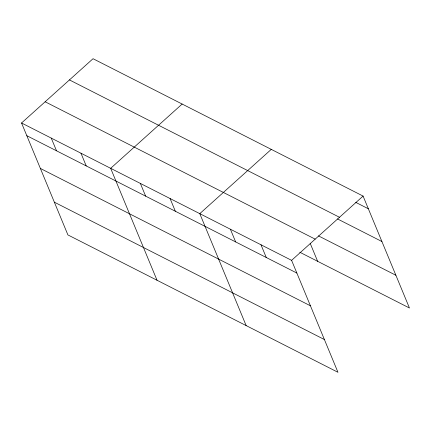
<?xml version="1.0" encoding="UTF-8"?>
<svg xmlns="http://www.w3.org/2000/svg" width="431" height="431" viewBox="0 0 431 431"><rect width="100%" height="100%" fill="white"/><g stroke="black" fill="none" stroke-linecap="round" stroke-linejoin="round"><path stroke-width="0.65" d="M21.55 122.991L291.604 260.356L337.963 372.287L67.915 234.922L21.55 122.991L93.037 58.713L363.085 196.078L409.45 308.009L299.809 252.237M182.151 104.043L110.665 168.322L157.029 280.252M271.271 149.374L199.785 213.652L246.149 325.583M291.604 260.356L363.085 196.078M355.747 202.371L368.349 208.776M69.445 79.924L339.499 217.289M337.505 218.937L381.909 241.527M318.471 235.886L395.884 275.264M45.142 101.781L315.19 239.146M26.814 135.695L296.862 273.06M40.374 168.44L310.428 305.805M54.349 202.177L324.403 339.542M310.212 243.386L317.631 261.305M260.997 244.786L266.256 257.49M230.391 229.222L235.649 241.92M170.078 198.54L175.342 211.244M140.371 183.434L145.635 196.132M80.963 153.21L86.222 165.913M51.257 138.103L56.515 150.802"/></g></svg>
